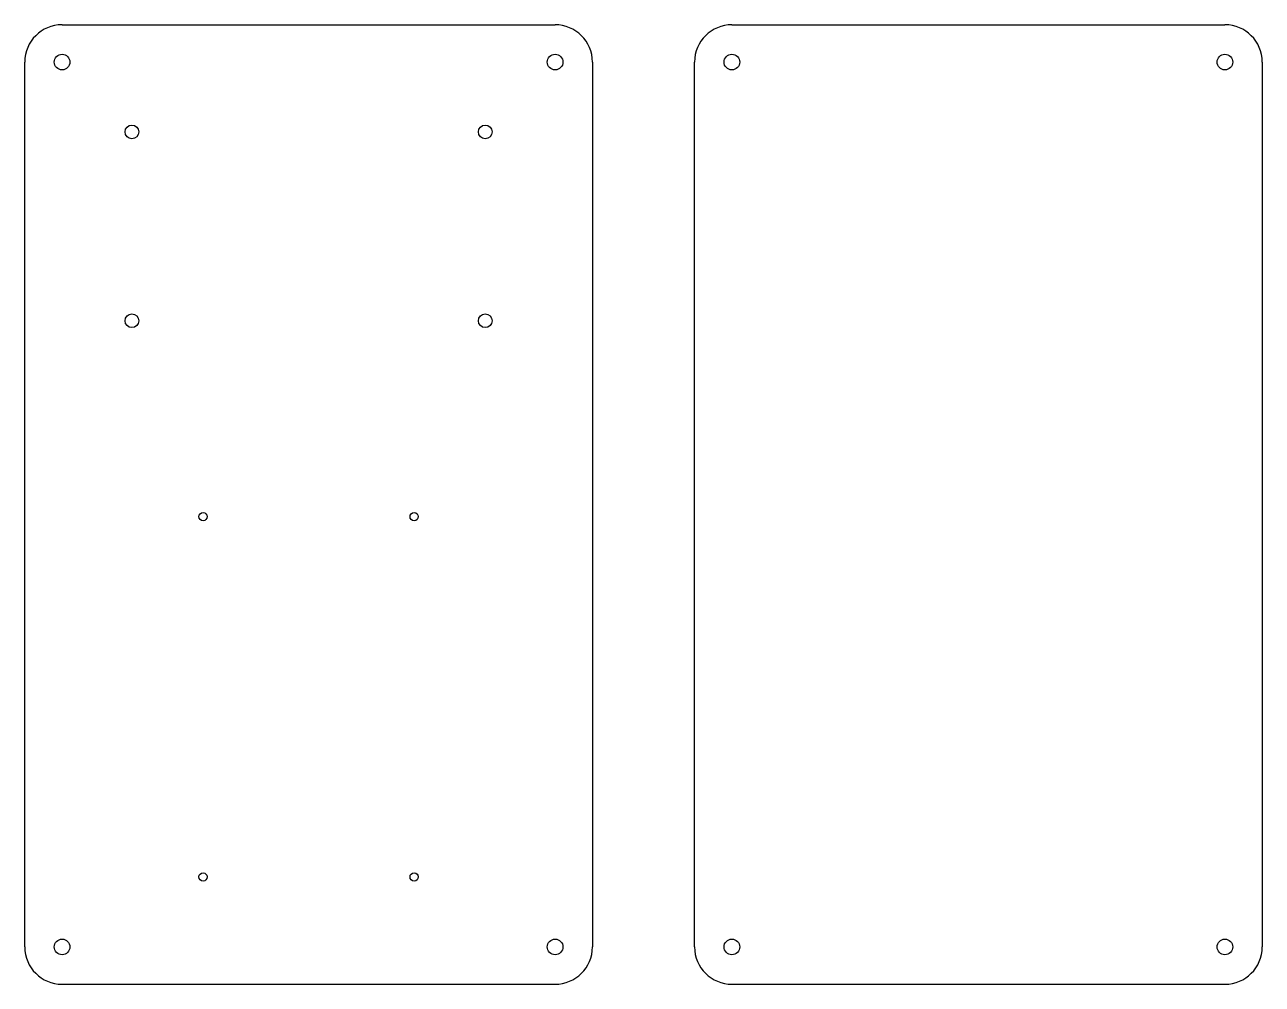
# Model space of a CAD drawing. Header units: millimetres. Extents: x 24 to 355, y 27 to 284.
import ezdxf

# ---------------------------------------------------------------- set-up
doc = ezdxf.new("R2010")
doc.units = ezdxf.units.MM
doc.layers.add('PadHoleLayer', color=156, linetype='Continuous')

msp = doc.modelspace()

# ---------------------------------------------------------------- linework, layer by layer
for p, q in [((33.7, 284.13), (165.7, 284.13)), ((213.03, 284.13), (345.03, 284.13)), ((23.7, 37.13), (23.7, 274.13)), ((175.7, 274.13), (175.7, 37.13)), ((203.03, 37.13), (203.03, 274.13)), ((355.03, 274.13), (355.03, 37.13)), ((33.7, 27.13), (165.7, 27.13)), ((213.03, 27.13), (345.03, 27.13))]:
    msp.add_line(p, q)
for centre in [(33.7, 274.13), (165.7, 274.13), (213.03, 274.13), (345.03, 274.13), (33.7, 37.13), (165.7, 37.13), (213.03, 37.13), (345.03, 37.13)]:
    msp.add_circle(centre, 2.1)
at = {"color": 7, "linetype": 'Continuous', "true_color": 0xffffff}
for centre in [(71.45, 152.38), (127.95, 152.38), (71.45, 55.88), (127.95, 55.88)]:
    msp.add_circle(centre, 1.1, dxfattribs=at)
for centre, start, end in [((33.7, 274.13), 90, 180), ((165.7, 274.13), 0, 90), ((213.03, 274.13), 90, 180), ((345.03, 274.13), 0, 90), ((33.7, 37.13), 180, 270), ((165.7, 37.13), 270, 0), ((213.03, 37.13), 180, 270), ((345.03, 37.13), 270, 0)]:
    msp.add_arc(centre, 10, start, end)
at = {"layer": 'PadHoleLayer', "color": 7, "true_color": 0xffffff}
for centre in [(52.4, 255.43), (147, 255.43), (52.4, 204.83), (147, 204.83)]:
    msp.add_circle(centre, 1.83, dxfattribs=at)

doc.saveas('drawing.dxf')
